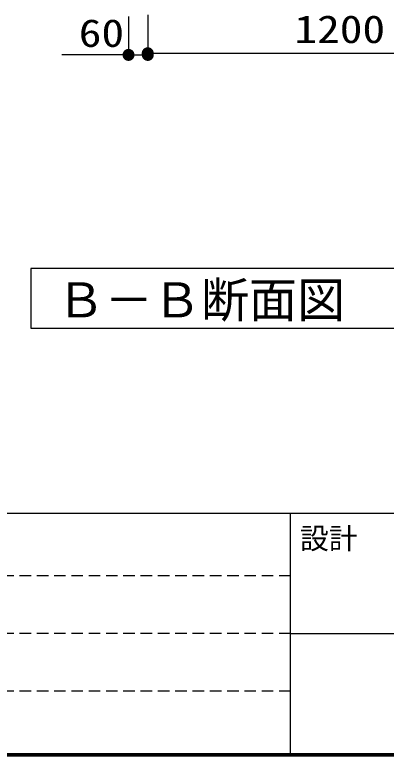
# Model space of a CAD drawing. Units: millimetres, scale not verified. Extents: x -8093 to 8093, y -5792 to 5792.
# Drawn here: x -936 to 223, y -5792 to -3477 of the extents above; entities that cross this region are included whole.
import ezdxf
from ezdxf.enums import TextEntityAlignment as Align

# ---------------------------------------------------------------- set-up
doc = ezdxf.new("R2010")
doc.units = ezdxf.units.MM
doc.header["$LTSCALE"] = 30
doc.linetypes.add('DASHED1', pattern=[1.8, 1.2, -0.6])
for name, color, linetype, lineweight in [('0-0_Axis_waku', 7, 'Continuous', 25), ('0-1_00クル-フ-0躯体', 3, 'Continuous', 25), ('0-3_00クル-フ-6寸法', 132, 'Continuous', 25)]:
    doc.layers.add(name, color=color, linetype=linetype, lineweight=lineweight)
doc.styles.add('ＭＳ ゴシック', font='')
doc.styles.get('ＭＳ ゴシック').set_extended_font_data('MS Gothic')

msp = doc.modelspace()

# ---------------------------------------------------------------- linework, layer by layer
at = {"layer": '0-0_Axis_waku'}
for p, q in [((-8085, -5034), (8085, -5034)), ((-75.01, -5784), (-75.01, -5034)), ((-75.01, -5409), (8085, -5409)), ((8088.6, -5787.6), (-8088.6, -5787.6)), ((8088, -5787), (-8088, -5787)), ((8087.4, -5786.4), (-8087.4, -5786.4)), ((8086.8, -5785.8), (-8086.8, -5785.8)), ((8086.2, -5785.2), (-8086.2, -5785.2)), ((8085.6, -5784.6), (-8085.6, -5784.6)), ((-8085, -5784), (8085, -5784)), ((8093.4, -5792.4), (-8093.4, -5792.4)), ((8092.8, -5791.8), (-8092.8, -5791.8)), ((8092.2, -5791.2), (-8092.2, -5791.2)), ((8091.6, -5790.6), (-8091.6, -5790.6)), ((8091, -5790), (-8091, -5790)), ((8090.4, -5789.4), (-8090.4, -5789.4)), ((8089.8, -5788.8), (-8089.8, -5788.8)), ((8089.2, -5788.2), (-8089.2, -5788.2))]:
    msp.add_line(p, q, dxfattribs=at)
at = {"layer": '0-0_Axis_waku', "linetype": 'DASHED1'}
for p, q in [((-75, -5229), (-8085, -5229)), ((-75, -5409), (-8085, -5409)), ((-75, -5589), (-8085, -5589))]:
    msp.add_line(p, q, dxfattribs=at)
at = {"layer": '0-1_00クル-フ-0躯体'}
msp.add_lwpolyline([(1143.22, -4455.5), (1143.22, -4269.19), (-886.1, -4269.19), (-886.1, -4455.5)], close=True, dxfattribs=at)
at = {"layer": '0-3_00クル-フ-6寸法', "color": 4}
for p, q in [((-580.72, -3482.49), (-580.72, -3602.49)), ((-520.72, -3477.32), (-520.72, -3597.32)), ((-520.72, -3482.49), (-520.72, -3602.49)), ((-580.72, -3602.49), (-788.88, -3602.49)), ((-580.72, -3602.49), (-520.72, -3602.49)), ((-520.72, -3597.32), (679.23, -3597.32))]:
    msp.add_line(p, q, dxfattribs=at)
at = {"layer": '0-3_00クル-フ-6寸法'}
for points in [[(-580.72, -3602.49), (-594.39, -3589.66), (-592.67, -3588.04)], [(-580.72, -3602.49), (-592.67, -3588.04), (-590.77, -3586.66)], [(-580.72, -3602.49), (-590.77, -3586.66), (-588.7, -3585.52)], [(-580.72, -3602.49), (-588.7, -3585.52), (-586.52, -3584.66)], [(-580.72, -3602.49), (-586.52, -3584.66), (-584.23, -3584.07)], [(-580.72, -3602.49), (-584.23, -3584.07), (-581.9, -3583.78)], [(-580.72, -3602.49), (-581.9, -3583.78), (-579.54, -3583.78)], [(-580.72, -3602.49), (-579.54, -3583.78), (-577.21, -3584.07)], [(-580.72, -3602.49), (-577.21, -3584.07), (-574.93, -3584.66)], [(-580.72, -3602.49), (-574.93, -3584.66), (-572.74, -3585.52)], [(-580.72, -3602.49), (-572.74, -3585.52), (-570.67, -3586.66)], [(-580.72, -3602.49), (-570.67, -3586.66), (-568.77, -3588.04)], [(-580.72, -3602.49), (-568.77, -3588.04), (-567.05, -3589.66)], [(-520.72, -3597.32), (-538.15, -3590.42), (-537.15, -3588.29)], [(-520.72, -3597.32), (-537.15, -3588.29), (-535.89, -3586.3)], [(-520.72, -3597.32), (-535.89, -3586.3), (-534.39, -3584.48)], [(-520.72, -3597.32), (-534.39, -3584.48), (-532.67, -3582.87)], [(-520.72, -3602.49), (-534.39, -3589.66), (-532.67, -3588.04)], [(-520.72, -3597.32), (-532.67, -3582.87), (-530.77, -3581.49)], [(-520.72, -3602.49), (-532.67, -3588.04), (-530.77, -3586.66)], [(-520.72, -3597.32), (-530.77, -3581.49), (-528.7, -3580.35)], [(-520.72, -3602.49), (-530.77, -3586.66), (-528.7, -3585.52)], [(-520.72, -3597.32), (-528.7, -3580.35), (-526.52, -3579.49)], [(-520.72, -3602.49), (-528.7, -3585.52), (-526.52, -3584.66)], [(-520.72, -3597.32), (-526.52, -3579.49), (-524.23, -3578.9)], [(-520.72, -3602.49), (-526.52, -3584.66), (-524.23, -3584.07)], [(-520.72, -3597.32), (-524.23, -3578.9), (-521.9, -3578.61)], [(-520.72, -3602.49), (-524.23, -3584.07), (-521.9, -3583.78)], [(-520.72, -3597.32), (-521.9, -3578.61), (-519.54, -3578.61)], [(-520.72, -3602.49), (-521.9, -3583.78), (-519.54, -3583.78)], [(-520.72, -3597.32), (-519.54, -3578.61), (-517.21, -3578.9)], [(-520.72, -3597.32), (-517.21, -3578.9), (-514.93, -3579.49)], [(-520.72, -3597.32), (-514.93, -3579.49), (-512.74, -3580.35)], [(-520.72, -3597.32), (-512.74, -3580.35), (-510.67, -3581.49)], [(-520.72, -3597.32), (-510.67, -3581.49), (-508.77, -3582.87)], [(-520.72, -3597.32), (-508.77, -3582.87), (-507.05, -3584.48)], [(-520.72, -3602.49), (-519.54, -3583.78), (-517.21, -3584.07)], [(-520.72, -3602.49), (-517.21, -3584.07), (-514.93, -3584.66)], [(-520.72, -3597.32), (-507.05, -3584.48), (-505.55, -3586.3)], [(-520.72, -3602.49), (-514.93, -3584.66), (-512.74, -3585.52)], [(-520.72, -3602.49), (-512.74, -3585.52), (-510.67, -3586.66)], [(-520.72, -3597.32), (-505.55, -3586.3), (-504.29, -3588.29)], [(-520.72, -3602.49), (-510.67, -3586.66), (-508.77, -3588.04)], [(-520.72, -3602.49), (-508.77, -3588.04), (-507.05, -3589.66)], [(-520.72, -3597.32), (-504.29, -3588.29), (-503.29, -3590.42)], [(-580.72, -3602.49), (-599.47, -3602.49), (-599.32, -3600.14)], [(-580.72, -3602.49), (-599.32, -3604.84), (-599.47, -3602.49)], [(-580.72, -3602.49), (-599.32, -3600.14), (-598.88, -3597.83)], [(-580.72, -3602.49), (-598.88, -3607.15), (-599.32, -3604.84)], [(-580.72, -3602.49), (-598.88, -3597.83), (-598.15, -3595.59)], [(-580.72, -3602.49), (-598.15, -3609.39), (-598.88, -3607.15)], [(-580.72, -3602.49), (-598.15, -3595.59), (-597.15, -3593.46)], [(-580.72, -3602.49), (-597.15, -3611.52), (-598.15, -3609.39)], [(-580.72, -3602.49), (-597.15, -3593.46), (-595.89, -3591.47)], [(-580.72, -3602.49), (-595.89, -3613.51), (-597.15, -3611.52)], [(-580.72, -3602.49), (-595.89, -3591.47), (-594.39, -3589.66)], [(-580.72, -3602.49), (-594.39, -3615.33), (-595.89, -3613.51)], [(-580.72, -3602.49), (-592.67, -3616.94), (-594.39, -3615.33)], [(-580.72, -3602.49), (-590.77, -3618.32), (-592.67, -3616.94)], [(-580.72, -3602.49), (-588.7, -3619.46), (-590.77, -3618.32)], [(-580.72, -3602.49), (-586.52, -3620.32), (-588.7, -3619.46)], [(-580.72, -3602.49), (-584.23, -3620.91), (-586.52, -3620.32)], [(-580.72, -3602.49), (-581.9, -3621.2), (-584.23, -3620.91)], [(-580.72, -3602.49), (-579.54, -3621.2), (-581.9, -3621.2)], [(-580.72, -3602.49), (-567.05, -3589.66), (-565.55, -3591.47)], [(-580.72, -3602.49), (-565.55, -3591.47), (-564.29, -3593.46)], [(-580.72, -3602.49), (-564.29, -3593.46), (-563.29, -3595.59)], [(-580.72, -3602.49), (-563.29, -3595.59), (-562.56, -3597.83)], [(-580.72, -3602.49), (-562.56, -3597.83), (-562.12, -3600.14)], [(-580.72, -3602.49), (-562.12, -3600.14), (-561.97, -3602.49)], [(-580.72, -3602.49), (-577.21, -3620.91), (-579.54, -3621.2)], [(-580.72, -3602.49), (-574.93, -3620.32), (-577.21, -3620.91)], [(-580.72, -3602.49), (-572.74, -3619.46), (-574.93, -3620.32)], [(-580.72, -3602.49), (-570.67, -3618.32), (-572.74, -3619.46)], [(-580.72, -3602.49), (-568.77, -3616.94), (-570.67, -3618.32)], [(-580.72, -3602.49), (-567.05, -3615.33), (-568.77, -3616.94)], [(-580.72, -3602.49), (-565.55, -3613.51), (-567.05, -3615.33)], [(-580.72, -3602.49), (-564.29, -3611.52), (-565.55, -3613.51)], [(-580.72, -3602.49), (-563.29, -3609.39), (-564.29, -3611.52)], [(-580.72, -3602.49), (-562.56, -3607.15), (-563.29, -3609.39)], [(-580.72, -3602.49), (-562.12, -3604.84), (-562.56, -3607.15)], [(-580.72, -3602.49), (-561.97, -3602.49), (-562.12, -3604.84)], [(-520.72, -3597.32), (-539.47, -3597.32), (-539.32, -3594.97)], [(-520.72, -3597.32), (-539.32, -3599.67), (-539.47, -3597.32)], [(-520.72, -3602.49), (-539.47, -3602.49), (-539.32, -3600.14)], [(-520.72, -3602.49), (-539.32, -3604.84), (-539.47, -3602.49)], [(-520.72, -3597.32), (-539.32, -3594.97), (-538.88, -3592.66)], [(-520.72, -3597.32), (-538.88, -3601.98), (-539.32, -3599.67)], [(-520.72, -3602.49), (-539.32, -3600.14), (-538.88, -3597.83)], [(-520.72, -3602.49), (-538.88, -3607.15), (-539.32, -3604.84)], [(-520.72, -3597.32), (-538.88, -3592.66), (-538.15, -3590.42)], [(-520.72, -3602.49), (-538.88, -3597.83), (-538.15, -3595.59)], [(-520.72, -3597.32), (-538.15, -3604.22), (-538.88, -3601.98)], [(-520.72, -3602.49), (-538.15, -3609.39), (-538.88, -3607.15)], [(-520.72, -3602.49), (-538.15, -3595.59), (-537.15, -3593.46)], [(-520.72, -3597.32), (-537.15, -3606.35), (-538.15, -3604.22)], [(-520.72, -3602.49), (-537.15, -3611.52), (-538.15, -3609.39)], [(-520.72, -3602.49), (-537.15, -3593.46), (-535.89, -3591.47)], [(-520.72, -3597.32), (-535.89, -3608.34), (-537.15, -3606.35)], [(-520.72, -3602.49), (-535.89, -3613.51), (-537.15, -3611.52)], [(-520.72, -3602.49), (-535.89, -3591.47), (-534.39, -3589.66)], [(-520.72, -3597.32), (-534.39, -3610.15), (-535.89, -3608.34)], [(-520.72, -3602.49), (-534.39, -3615.33), (-535.89, -3613.51)], [(-520.72, -3597.32), (-532.67, -3611.77), (-534.39, -3610.15)], [(-520.72, -3602.49), (-532.67, -3616.94), (-534.39, -3615.33)], [(-520.72, -3597.32), (-530.77, -3613.15), (-532.67, -3611.77)], [(-520.72, -3602.49), (-530.77, -3618.32), (-532.67, -3616.94)], [(-520.72, -3597.32), (-528.7, -3614.28), (-530.77, -3613.15)], [(-520.72, -3602.49), (-528.7, -3619.46), (-530.77, -3618.32)], [(-520.72, -3597.32), (-526.52, -3615.15), (-528.7, -3614.28)], [(-520.72, -3602.49), (-526.52, -3620.32), (-528.7, -3619.46)], [(-520.72, -3597.32), (-524.23, -3615.74), (-526.52, -3615.15)], [(-520.72, -3602.49), (-524.23, -3620.91), (-526.52, -3620.32)], [(-520.72, -3597.32), (-521.9, -3616.03), (-524.23, -3615.74)], [(-520.72, -3602.49), (-521.9, -3621.2), (-524.23, -3620.91)], [(-520.72, -3597.32), (-519.54, -3616.03), (-521.9, -3616.03)], [(-520.72, -3602.49), (-519.54, -3621.2), (-521.9, -3621.2)], [(-520.72, -3602.49), (-507.05, -3589.66), (-505.55, -3591.47)], [(-520.72, -3597.32), (-503.29, -3590.42), (-502.56, -3592.66)], [(-520.72, -3602.49), (-505.55, -3591.47), (-504.29, -3593.46)], [(-520.72, -3597.32), (-502.56, -3592.66), (-502.12, -3594.97)], [(-520.72, -3602.49), (-504.29, -3593.46), (-503.29, -3595.59)], [(-520.72, -3597.32), (-502.12, -3594.97), (-501.97, -3597.32)], [(-520.72, -3602.49), (-503.29, -3595.59), (-502.56, -3597.83)], [(-520.72, -3597.32), (-517.21, -3615.74), (-519.54, -3616.03)], [(-520.72, -3597.32), (-514.93, -3615.15), (-517.21, -3615.74)], [(-520.72, -3597.32), (-512.74, -3614.28), (-514.93, -3615.15)], [(-520.72, -3597.32), (-510.67, -3613.15), (-512.74, -3614.28)], [(-520.72, -3597.32), (-508.77, -3611.77), (-510.67, -3613.15)], [(-520.72, -3597.32), (-507.05, -3610.15), (-508.77, -3611.77)], [(-520.72, -3597.32), (-505.55, -3608.34), (-507.05, -3610.15)], [(-520.72, -3597.32), (-504.29, -3606.35), (-505.55, -3608.34)], [(-520.72, -3597.32), (-503.29, -3604.22), (-504.29, -3606.35)], [(-520.72, -3597.32), (-502.56, -3601.98), (-503.29, -3604.22)], [(-520.72, -3597.32), (-502.12, -3599.67), (-502.56, -3601.98)], [(-520.72, -3597.32), (-501.97, -3597.32), (-502.12, -3599.67)], [(-520.72, -3602.49), (-502.56, -3597.83), (-502.12, -3600.14)], [(-520.72, -3602.49), (-502.12, -3600.14), (-501.97, -3602.49)], [(-520.72, -3602.49), (-517.21, -3620.91), (-519.54, -3621.2)], [(-520.72, -3602.49), (-514.93, -3620.32), (-517.21, -3620.91)], [(-520.72, -3602.49), (-512.74, -3619.46), (-514.93, -3620.32)], [(-520.72, -3602.49), (-510.67, -3618.32), (-512.74, -3619.46)], [(-520.72, -3602.49), (-508.77, -3616.94), (-510.67, -3618.32)], [(-520.72, -3602.49), (-507.05, -3615.33), (-508.77, -3616.94)], [(-520.72, -3602.49), (-505.55, -3613.51), (-507.05, -3615.33)], [(-520.72, -3602.49), (-504.29, -3611.52), (-505.55, -3613.51)], [(-520.72, -3602.49), (-503.29, -3609.39), (-504.29, -3611.52)], [(-520.72, -3602.49), (-502.56, -3607.15), (-503.29, -3609.39)], [(-520.72, -3602.49), (-502.12, -3604.84), (-502.56, -3607.15)], [(-520.72, -3602.49), (-501.97, -3602.49), (-502.12, -3604.84)]]:
    msp.add_solid(points, dxfattribs=at)

# ---------------------------------------------------------------- texts
at = {"layer": '0-0_Axis_waku', "style": 'ＭＳ ゴシック'}
msp.add_text('設計', height=65.98, dxfattribs=at).set_placement((-45.84, -5165.38), align=Align.BOTTOM_LEFT)
at = {"layer": '0-1_00クル-フ-0躯体', "color": 4, "style": 'ＭＳ ゴシック'}
msp.add_text('Ｂ－Ｂ断面図', height=110, dxfattribs=at).set_placement((-804.86, -4455.47), align=Align.BOTTOM_LEFT)
at = {"layer": '0-3_00クル-フ-6寸法', "color": 3, "style": 'ＭＳ ゴシック', "width": 1.2}
for s, p in [('60', (-736.06, -3603.49)), ('1200', (-63.03, -3591.47))]:
    msp.add_text(s, height=86.66, dxfattribs=at).set_placement(p, align=Align.BOTTOM_LEFT)

doc.saveas('drawing.dxf')
